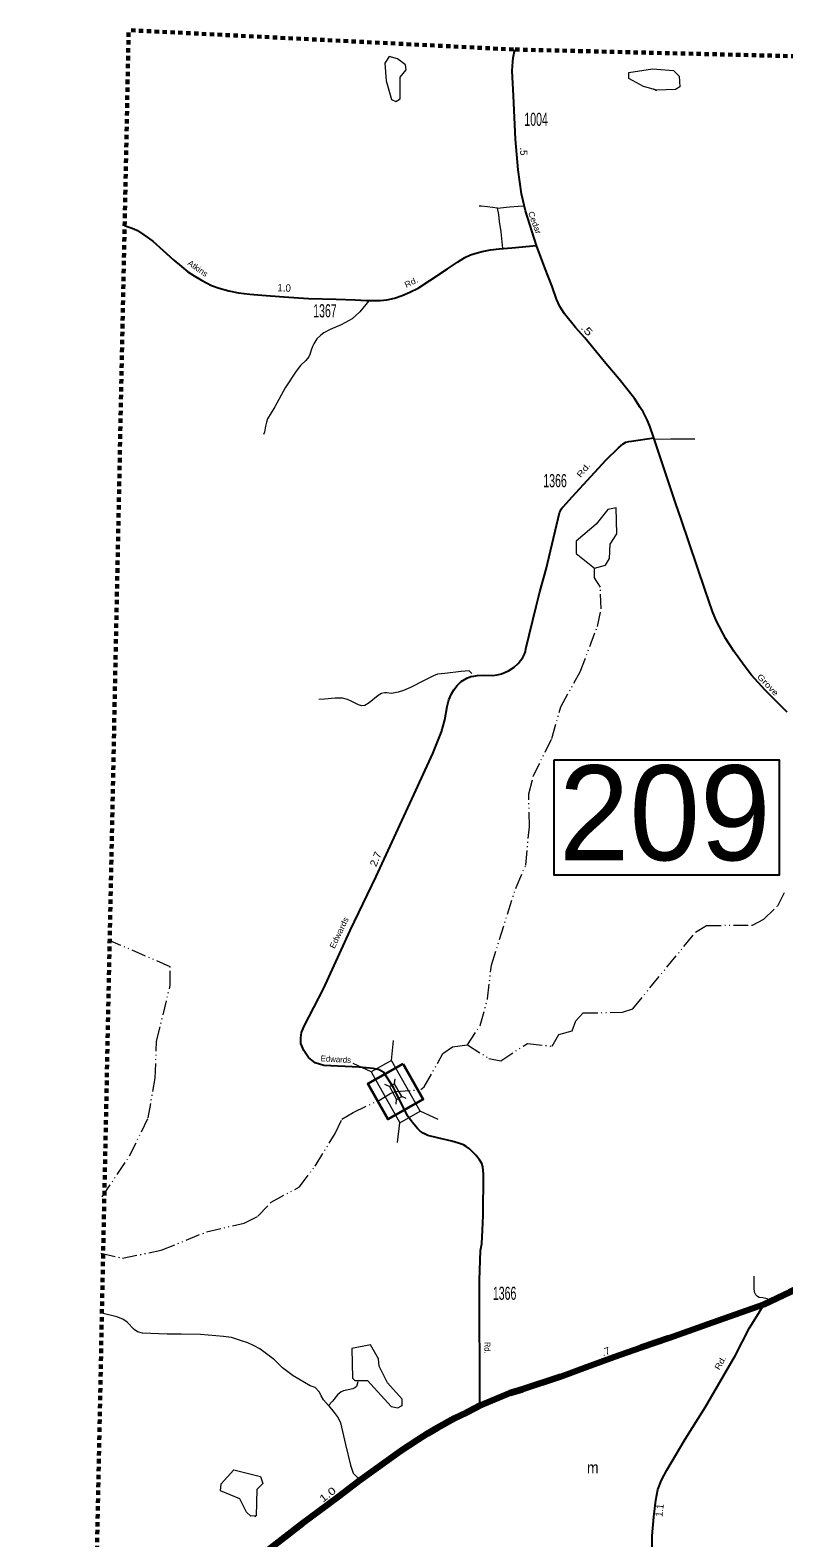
# Model space of a CAD drawing. Extents: x 583375 to 614032, y 233088 to 276691.
# Drawn here: x 586166 to 588747, y 271528 to 276691 of the extents above; entities that cross this region are included whole.
import ezdxf
from ezdxf.enums import TextEntityAlignment as Align

# ---------------------------------------------------------------- set-up
doc = ezdxf.new("R2010")
doc.units = 0
doc.header["$LTSCALE"] = 10
for name, pattern in [('DASH_DOUBLE_DOT', [9.2, 5, -1.2, 0.3, -1.2, 0.3, -1.2]), ('LONG_DASHED', [7.5, 6, -1.5]), ('SHORT_DASHED', [2.7, 1.5, -1.2])]:
    doc.linetypes.add(name, pattern=pattern)
for name, color, linetype, lineweight in [('11', 7, 'Continuous', 40), ('17', 7, 'Continuous', 13), ('29', 7, 'Continuous', 120), ('31', 7, 'Continuous', 35), ('32', 7, 'Continuous', 25), ('35', 7, 'Continuous', 13), ('50', 7, 'Continuous', 13), ('52', 7, 'SHORT_DASHED', 60), ('59', 7, 'DASH_DOUBLE_DOT', 13)]:
    doc.layers.add(name, color=color, linetype=linetype, lineweight=lineweight)
doc.layers.add('13', color=7, linetype='Continuous')
doc.layers.add('8', color=7, linetype='Continuous')

msp = doc.modelspace()

# ---------------------------------------------------------------- linework, layer by layer
at = {"layer": '29'}
for points in [[(588679.05, 272328.48), (588769, 272370.5), (588847.14, 272409.89), (588960.78, 272464.14), (589102.65, 272533.26), (589202.18, 272590.49), (589249.34, 272623.34), (589322.13, 272675.36), (589395.66, 272726.65), (589500.39, 272802.6), (589566.5, 272852.4), (589603.79, 272883.17), (589652.07, 272928.5), (589730.05, 273004.31), (589794.67, 273063.77), (589829.58, 273097.21)], [(587706.29, 271981.44), (587810.25, 272024.31), (587851.84, 272037.69), (587983.46, 272080.2), (588072.59, 272113.64), (588165.43, 272147.83), (588256.79, 272179.79), (588354.69, 272213.09), (588486.01, 272259.76), (588559.54, 272285.77), (588679.05, 272328.48)], [(586389.13, 271209.1), (586458.61, 271227.36), (586526.57, 271247.05), (586563.34, 271260.43), (586611.99, 271279.01), (586662.54, 271301.68), (586722.33, 271330.29), (586833.3, 271389.23), (586874.15, 271413.76), (586951.43, 271465.86), (586980.77, 271487.41), (587097.2, 271577.34), (587220.57, 271668.9), (587293.36, 271724.64), (587435.08, 271825.72), (587495.24, 271865.11), (587526.44, 271885.18), (587559.86, 271905.25), (587619.53, 271937.68), (587660.81, 271957.75), (587690.66, 271973.03), (587706.29, 271981.44)]]:
    msp.add_lwpolyline(points, dxfattribs=at)
at = {"layer": '31', "lineweight": 25}
msp.add_lwpolyline([(587960.09, 274192.8), (588730.28, 274192.8), (588730.28, 273797.81), (587960.09, 273797.81)], close=True, dxfattribs=at)
at = {"layer": '31'}
msp.add_lwpolyline([(587443.85, 273151.07), (587512.19, 273030.07), (587391.09, 272961.68), (587322.75, 273082.68)], close=True, dxfattribs=at)
at = {"layer": '32'}
for points in [[(587900.14, 275953.55), (587861.86, 276072.9), (587848.2, 276130.96), (587836.62, 276213.52), (587827.94, 276317.8), (587820.7, 276466.99), (587817.1, 276552.33), (587818.41, 276583.95), (587820.07, 276596.73), (587822.67, 276608.09), (587825.29, 276625.18)], [(586489.59, 276021.96), (586501.55, 276018.17), (586515.07, 276013.22), (586531.07, 276006.85), (586533.39, 276005.78), (586555.14, 275990.89), (586586.06, 275968.55), (586621.55, 275936.47), (586658.18, 275903.82), (586683.94, 275881.48), (586705.69, 275864.3), (586727.44, 275849.98), (586752.63, 275835.09), (586787.55, 275817.33), (586813.31, 275808.17), (586846.51, 275798.43), (586879.71, 275792.13), (586918.41, 275786.97), (586959.05, 275784.11), (587035.18, 275778.38), (587119.33, 275772.65), (587213.78, 275770.36), (587278.46, 275768.07), (587317.39, 275765.21), (587346.01, 275765.21), (587364.33, 275765.78), (587387.8, 275768.07), (587413.56, 275773.8), (587439.89, 275782.96), (587465.65, 275793.85), (587494.84, 275808.17), (587534.91, 275833.94), (587595.59, 275874.61), (587629.93, 275896.95), (587654.55, 275912.41), (587674.35, 275921.58), (587696.91, 275929.02), (587714.08, 275933.03), (587742.7, 275938.76), (587771.67, 275942.2), (587815.74, 275946.21), (587900.14, 275953.55)], [(588301.56, 275294.77), (588288.08, 275335.47), (588278.95, 275356.78), (588265.56, 275384.79), (588255.22, 275399.4), (588235.14, 275430.45), (588213.84, 275457.85), (588182.81, 275496.21), (588137.78, 275549.79), (588065.88, 275638.22), (588033.51, 275672.68), (587995.59, 275720.03), (587979.45, 275744.76), (587968.29, 275769.63), (587953.01, 275813.12), (587928.67, 275877.66), (587900.14, 275953.55)], [(587417.47, 273056.38), (587410.63, 273070.36), (587377.47, 273122.15), (587361.29, 273131.05), (587341.08, 273135.91), (587292.55, 273139.95), (587172.05, 273145.62), (587142.62, 273154.52), (587119.16, 273173.13), (587102.99, 273196.6), (587092.48, 273220.88), (587092.48, 273240.3), (587095.71, 273258.91), (587104.61, 273279.95), (587170.92, 273408.62), (587261.5, 273607.52), (587350.46, 273792.83), (587486.32, 274087.71), (587544.55, 274213.95), (587575.12, 274288.88), (587586.44, 274329.34), (587594.07, 274375.39), (587599.53, 274397.97), (587608.34, 274418.07), (587617.16, 274431.82), (587628.79, 274447.34), (587642.24, 274460.44), (587661.58, 274471.68), (587675.32, 274477.32), (587684.84, 274479.44), (587697.18, 274481.2), (587717.63, 274482.26), (587750.7, 274481.64), (587765.57, 274484.02), (587779.67, 274486.49), (587803.99, 274496.72), (587823.38, 274509.41), (587836.78, 274522.11), (587852.83, 274543.3), (587856.93, 274549.54), (587858.99, 274554.7), (587862.34, 274563.72), (587863.37, 274572.48), (587899, 274717.85), (587911.87, 274768.26), (587932.9, 274845.95), (587978.99, 275038.54), (587981.75, 275045.03), (587984.84, 275050.44), (587988.19, 275055.34), (587992.74, 275060.39), (588021.85, 275093.57), (588138.15, 275220.29), (588181.01, 275261.56), (588196.55, 275274.24), (588206.08, 275280.18), (588215.86, 275283), (588225.49, 275284.22), (588301.56, 275294.77)], [(588758.17, 274355.92), (588682.94, 274430.62), (588636.53, 274482.86), (588613.97, 274510.59), (588595.93, 274536.39), (588575.3, 274564.12), (588548.23, 274606.68), (588516, 274667.18), (588503.11, 274700.07), (588477.97, 274773.6), (588395.47, 275017), (588377.43, 275069.24), (588301.56, 275294.77)], [(587706.29, 271981.44), (587704.93, 272410.89), (587708.34, 272511.87), (587712.43, 272534.39), (587715.16, 272581.47), (587717.87, 272632.01), (587718.04, 272773.74), (587716.24, 272798.38), (587713.01, 272810.52), (587705.32, 272822.26), (587692.38, 272838.85), (587684.7, 272846.94), (587670.55, 272859.88), (587659.23, 272868.38), (587649.52, 272874.05), (587632.94, 272880.11), (587609.89, 272886.59), (587560.56, 272897.51), (587528.21, 272906.41), (587512.12, 272913.78), (587501.2, 272921.06), (587492.31, 272930.37), (587480.18, 272944.93), (587467.24, 272961.12), (587458.74, 272973.26), (587417.47, 273056.38)], [(588263.57, 270698.57), (588258.42, 270804.13), (588254.13, 270931.15), (588254.99, 270974.06), (588266.14, 271080.48), (588285.01, 271238.39), (588291.87, 271308.77), (588292.73, 271353.39), (588297.02, 271443.34), (588296.16, 271535.17), (588301.31, 271599.36), (588309.03, 271656.86), (588315.89, 271693.77), (588327.9, 271725.52), (588346.76, 271759.85), (588408.52, 271866.27), (588478.85, 271976.12), (588580.92, 272153.43), (588629.8, 272247.49), (588659.82, 272296.41), (588679.05, 272328.48)]]:
    msp.add_lwpolyline(points, dxfattribs=at)
at = {"layer": '35'}
for points in [[(587766.7, 276082.05), (587731.94, 276085.85), (587710.46, 276088.38), (587704.14, 276088.38)], [(587766.7, 276082.05), (587807.14, 276085.85), (587838.11, 276088.38), (587857.92, 276089.66)], [(587784.29, 275943.35), (587778.7, 276000.48), (587773.65, 276036.53), (587770.49, 276059.92), (587766.7, 276082.05)], [(587326.26, 275764.56), (587294.51, 275726.61), (587269.07, 275702.26), (587231.47, 275682.34), (587193.86, 275666.85), (587171.74, 275654.67), (587161.03, 275647.25), (587148.03, 275634.24), (587137.49, 275617.02), (587132.92, 275608.23), (587128.71, 275595.22), (587124.14, 275580.81), (587119.93, 275572.37), (587109.74, 275560.07), (587091.47, 275543.55), (587077.42, 275523.86), (587039.83, 275466.07), (587003.99, 275401.39), (586978.7, 275360.61), (586975.89, 275349.36), (586972.38, 275335.3), (586970.27, 275321.24), (586968.16, 275314.91), (586965.35, 275306.48)], [(588303.07, 275290.28), (588360.42, 275291.29), (588420.87, 275291.29), (588441.96, 275291.29)], [(587678.99, 274488.16), (587669.1, 274497.62), (587641.69, 274494.68), (587585.89, 274487.82), (587561.42, 274485.87), (587546.73, 274479.99), (587515.41, 274464.32), (587468.73, 274440.08), (587444.92, 274429.68), (587425.87, 274424.05), (587403.36, 274420.15), (587387.17, 274421.88), (587379.38, 274421.88), (587369.42, 274419.72), (587357.73, 274413.22), (587326.56, 274387.22), (587312.1, 274378.99), (587302.14, 274377.69), (587290.45, 274380.29), (587276.6, 274387.22), (587262.74, 274395.02), (587252.35, 274399.35), (587235.47, 274403.69), (587210.36, 274403.69), (587173.99, 274400.22), (587154.94, 274399.35)], [(588703.14, 272339.73), (588689.71, 272346.97), (588675.22, 272349.87), (588662.18, 272351.32), (588656.38, 272354.7), (588650.59, 272360.02), (588646.72, 272369.69), (588645.27, 272384.67), (588644.79, 272423.83)], [(587187.17, 271981.18), (587171.11, 272001.02), (587162.24, 272014.61), (587157, 272026.9), (587142.04, 272042.38), (587124.72, 272048.2), (587066.9, 272083.1), (587030.38, 272110.02), (587003.01, 272138.15), (586971.37, 272162.02), (586952.48, 272174.85), (586930.59, 272187.13), (586911.08, 272195.7), (586889.78, 272203.1), (586855.64, 272213.56), (586827.63, 272217.25), (586749.57, 272224.13), (586683.16, 272225.57), (586635.03, 272225.08), (586550.87, 272228.95), (586533.22, 272233.28), (586522.22, 272241.23), (586498.54, 272266.32), (586483.94, 272277.29), (586462.63, 272284.67), (586411.52, 272297.08)], [(587288.21, 272062.01), (587283.03, 272046.28), (587278.06, 272041.5), (587271.27, 272038.6), (587239.45, 272031.93), (587230.82, 272027.84), (587219.02, 272017.72), (587200.89, 271995.53), (587187.17, 271981.18)], [(587187.17, 271981.18), (587207.41, 271956.98), (587220.46, 271939.02), (587229.23, 271921.77), (587245.39, 271847.65), (587263.46, 271777.15), (587272.06, 271749.53), (587297.75, 271724.02)]]:
    msp.add_lwpolyline(points, dxfattribs=at)
at = {"layer": '50'}
for p, q in [((587403.15, 273163.12), (587410.44, 273230.81)), ((587333.48, 273123.8), (587271.76, 273152.53)), ((587424.49, 272881.94), (587431.79, 272949.63)), ((587563.18, 272960.22), (587501.46, 272988.95))]:
    msp.add_line(p, q, dxfattribs=at)
at = {"layer": '50', "linetype": 'LONG_DASHED'}
for p, q in [((587396.47, 273073.23), (587381.04, 273080.41)), ((587413.89, 273083.06), (587415.71, 273099.98)), ((587419.22, 273012.77), (587421.05, 273029.69)), ((587453.9, 273032.34), (587438.47, 273039.52))]:
    msp.add_line(p, q, dxfattribs=at)
at = {"layer": '50'}
msp.add_lwpolyline([(587333.48, 273123.8), (587431.79, 272949.63), (587501.46, 272988.95), (587403.15, 273163.12)], close=True, dxfattribs=at)
at = {"layer": '50', "linetype": 'LONG_DASHED'}
msp.add_lwpolyline([(587396.47, 273073.23), (587421.05, 273029.69), (587438.47, 273039.52), (587413.89, 273083.06)], close=True, dxfattribs=at)
at = {"layer": '52'}
for points in [[(586166.18, 260617.28), (586176.3, 261012.37), (586503.56, 276691.49)], [(595783.66, 276477.83), (592511.87, 276513.54), (587820.9, 276625.29), (586503.56, 276691.49)]]:
    msp.add_lwpolyline(points, dxfattribs=at)
at = {"layer": '59', "linetype": 'Continuous'}
for p, q in [((588311.44, 276483.59), (588301.06, 276489.59)), ((587440.25, 271980.84), (587435.88, 271978.62)), ((586933.69, 271602.78), (586939.44, 271601.5))]:
    msp.add_line(p, q, dxfattribs=at)
for points in [[(587395.69, 276601.31), (587380.44, 276578.62), (587385.31, 276517.5), (587403, 276454.12), (587418.25, 276446.78), (587433.5, 276456.5), (587433.5, 276530.5), (587453.88, 276555.09), (587451.44, 276573.16), (587423.69, 276593.72)], [(588312.5, 276485.44), (588266.81, 276498.38), (588215.88, 276526.44), (588216.19, 276546.44), (588297.31, 276558.75), (588368.62, 276553.31), (588388.75, 276533.88), (588391.19, 276497.81), (588375.94, 276488.12)], [(588098.56, 274849.28), (588136.69, 274859.5), (588149.5, 274882.25), (588151.94, 274931.19), (588175.06, 274966.72), (588172.62, 275055.81), (588144.62, 275050.38), (588103.75, 274999.22), (588035.19, 274941.59), (588035.19, 274898.59)], [(587425, 271973.16), (587440.25, 271980.84), (587440.25, 272002.84), (587389.62, 272058.91), (587361.56, 272115.5), (587359.12, 272140.56), (587331.44, 272189.12), (587267.69, 272176.44), (587270.12, 272074.34), (587277.75, 272067.19), (587321.06, 272067.31), (587402.12, 271977.62)], [(586921.75, 271602.38), (586906.5, 271615.69), (586884, 271661.16), (586818.12, 271689.5), (586820.56, 271712.47), (586863.88, 271760.62), (586955.31, 271737.72), (586962.94, 271714.56), (586942.5, 271693.97), (586939.75, 271603)]]:
    msp.add_lwpolyline(points, close=True, dxfattribs=at)
at = {"layer": '59'}
for points in [[(587663.62, 273216.66), (587706.94, 273282.78), (587732.5, 273374.31), (587745.31, 273489.06), (587829.75, 273755.44), (587863, 273831.75), (587875.75, 273963.56), (587873.31, 274075.62), (587888.88, 274136.34), (587952.56, 274266.06), (587983.38, 274374.47), (588049.5, 274494.16), (588108.31, 274649), (588121.12, 274709.75), (588118.69, 274783.84), (588098.56, 274816.25), (588098.56, 274849.28)], [(587663.62, 273216.66), (587737.12, 273169.12), (587777.62, 273161.31), (587869.38, 273221.44), (587953.19, 273211.72), (587976.06, 273252.25), (588021.75, 273264.31), (588034.56, 273298.06), (588060.19, 273325.53), (588194.62, 273327.78), (588230.25, 273340.06), (588444.25, 273601.75), (588482.31, 273625), (588639.94, 273626.75), (588678, 273646.97), (588726.19, 273692.97), (588749.31, 273738.53)], [(586412.7, 272695.76), (586506.62, 272836.31), (586570.62, 272966.03), (586593.81, 273102.59), (586599.25, 273229.53), (586645.62, 273419.66), (586645.88, 273483.66), (586431.81, 273576.47)], [(587141.81, 272801.25), (587210.69, 272912.84), (587233.88, 272961.41), (587271.94, 272984.62), (587362.07, 273027.01), (587401.3, 273050.68), (587417.47, 273056.38), (587503.31, 273062.91), (587515.81, 273072.62), (587579.5, 273186.38), (587612.75, 273209.72), (587663.62, 273216.66)], [(586408.38, 272502.72), (586482.56, 272485.69), (586614.81, 272512.97), (586769.94, 272575.81), (586899.5, 272606.16), (586945.5, 272629.22), (586991.25, 272677.28), (587088.19, 272730.31), (587141.81, 272801.25)]]:
    msp.add_lwpolyline(points, dxfattribs=at)

# ---------------------------------------------------------------- texts
at = {"layer": '11'}
for s, rotation, width, p in [('Cedar', 290.354, 1.1, (587884.57, 276028.92)), ('Atkins', 325.03, 1.05, (586734.98, 275867.47)), ('Rd.', 25.39, 1.15, (587475.21, 275819.12)), ('Rd.', 50.611, 1.35, (588068.76, 275178.97)), ('Grove', 313.732, 1.25, (588685.16, 274442.53)), ('Edwards', 64.558, 1.1, (587233.04, 273595.84)), ('Rd.', 270.241, 0.95, (587721.63, 272179.13)), ('Rd.', 59.762, 1.2, (588538.17, 272122.47))]:
    msp.add_text(s, height=20, rotation=rotation, dxfattribs=dict(at, width=width)).set_placement(p, align=Align.CENTER)
msp.add_text('Edwards', height=20, rotation=356.602, dxfattribs=at).set_placement((587212.44, 273157.24), align=Align.CENTER)
at = {"layer": '13', "width": 0.9}
msp.add_text('m', height=40, dxfattribs=at).set_placement((588092.62, 271748.55), align=Align.CENTER)
at = {"layer": '17'}
for s, rotation, p in [('.5', 270.892, (587843.83, 276276.06)), ('1.0', 358.411, (587035.52, 275796.31)), ('.7', 19.14, (588141.35, 272154.3))]:
    msp.add_text(s, height=25, rotation=rotation, dxfattribs=at).set_placement(p, align=Align.CENTER)
for s, rotation, width, p in [('.5', 313.078, 1.45, (588063.57, 275656.08)), ('2.7', 67.943, 1.1, (587360.71, 273848.09)), ('1.0', 38.221, 1.3, (587192.29, 271666.37)), ('1.1', 83.816, 0.95, (588333.54, 271621.03))]:
    msp.add_text(s, height=25, rotation=rotation, dxfattribs=dict(at, width=width)).set_placement(p, align=Align.CENTER)
at = {"layer": '31'}
msp.add_text('209', height=325, dxfattribs=at).set_placement((587976.5, 273848.62))
at = {"layer": '8', "width": 0.6}
for s, p in [('1004', (587898.51, 276363.6)), ('1367', (587175.6, 275707.87)), ('1366', (587963.5, 275126.18)), ('1366', (587790.78, 272343.07))]:
    msp.add_text(s, height=45, dxfattribs=at).set_placement(p, align=Align.CENTER)

doc.saveas('drawing.dxf')
